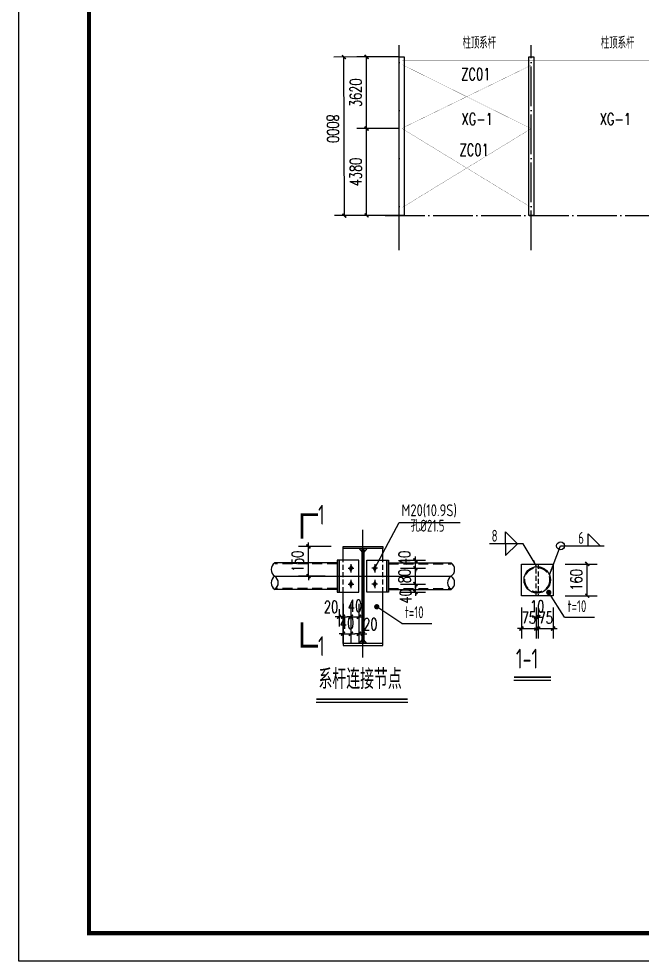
# Model space of a CAD drawing. Extents: x 180850 to 1399066, y 48356 to 327880.
# Drawn here: x 797005 to 828439, y 136382 to 183928 of the extents above; entities that cross this region are included whole.
import ezdxf
from ezdxf.enums import TextEntityAlignment as Align

# ---------------------------------------------------------------- set-up
doc = ezdxf.new("R2010")
doc.units = 0
doc.header["$LTSCALE"] = 1000
for name, pattern in [('DASH', [0.35, 0.25, -0.1]), ('DASHED', [0.75, 0.5, -0.25]), ('DOTE', [2.42, 2, -0.2, 0.02, -0.2])]:
    doc.linetypes.add(name, pattern=pattern)
for name, color, linetype in [('AXIS', 3, 'Continuous'), ('BOLT', 251, 'Continuous'), ('DOTE', 1, 'Continuous'), ('GL', 150, 'Continuous'), ('GZ', 50, 'Continuous'), ('NUM', 7, 'Continuous'), ('PUB_DIM', 3, 'Continuous'), ('PUB_TEXT', 7, 'Continuous'), ('PUB_TITLE', 4, 'Continuous'), ('PZ', 202, 'Continuous'), ('SC', 3, 'Continuous'), ('TEXT', 7, 'Continuous'), ('THIN', 7, 'Continuous'), ('WELD', 7, 'Continuous'), ('XG', 6, 'Continuous')]:
    doc.layers.add(name, color=color, linetype=linetype)
doc.styles.add('_TCH_DIM', font='SIMPLEX', dxfattribs={"bigfont": 'GBCBIG'})
doc.styles.add('_TCH_DIM_T3', font='SIMPLEX', dxfattribs={"width": 0.705882, "bigfont": 'GBCBIG'})
doc.styles.get("Standard").update_dxf_attribs({"font": 'gbenor.shx', "bigfont": 'gbcbig.shx'})
doc.styles.add('TSSD_Label', font='tssdeng.shx', dxfattribs={"width": 0.7, "bigfont": 'hztxt.shx'})
doc.styles.add('TSSD_Norm', font='tssdeng.shx', dxfattribs={"bigfont": 'hztxt.shx'})
doc.dimstyles.new('_TCH_ARCH&&200', dxfattribs={"dimtxt": 595, "dimasz": 200, "dimexe": 500, "dimexo": 600, "dimgap": 252.5, "dimtad": 1, "dimdec": 0, "dimzin": 0, "dimdsep": 46, "dimtxsty": '_TCH_DIM_T3', "dimblk": 'ARCHTICK', "dimcen": 0.09, "dimclrt": 7, "dimazin": 2, "dimtfac": 1, "dimtdec": 0, "dimtix": 1, "dimtmove": 2, "dimatfit": 3, "dimfxl": 1, "dimtolj": 1, "dimtzin": 0, "dimarcsym": 0})
doc.dimstyles.new('TCH-200-1', dxfattribs={"dimtxt": 595, "dimasz": 200, "dimexe": 500, "dimexo": 600, "dimgap": 252.5, "dimtad": 1, "dimdec": 0, "dimzin": 0, "dimdsep": 46, "dimtxsty": '_TCH_DIM_T3', "dimblk": 'ARCHTICK', "dimcen": 0.09, "dimclrd": 3, "dimclre": 3, "dimclrt": 7, "dimazin": 2, "dimtfac": 1, "dimtdec": 0, "dimtix": 1, "dimtmove": 2, "dimatfit": 3, "dimfxl": 1, "dimtolj": 1, "dimtzin": 0, "dimarcsym": 0})
doc.dimstyles.new('TSSD_LEADER_STYLE_300.0', dxfattribs={"dimtxt": 0.18, "dimasz": 300, "dimexe": 0.18, "dimexo": 0.0625, "dimgap": 0.09, "dimtad": 0, "dimtih": 1, "dimtoh": 1, "dimdec": 4, "dimzin": 0, "dimdsep": 46, "dimtxsty": 'Standard', "dimcen": 0.09, "dimadec": 0, "dimazin": 0, "dimtfac": 1, "dimtdec": 4, "dimtofl": 0, "dimtmove": 0, "dimatfit": 3, "dimfxl": 1, "dimtolj": 1, "dimtzin": 0, "dimarcsym": 0})

# ---------------------------------------------------------------- blocks, each defined once
blk = doc.blocks.new('_WELD004')
at = {"color": 0, "linetype": 'ByBlock'}
for p, q in [((0, 1), (1, 0)), ((0, 0), (0, 1))]:
    blk.add_line(p, q, dxfattribs=at)
blk = doc.blocks.new('_WELD003')
at = {"color": 0, "linetype": 'ByBlock'}
blk.add_circle((0, 0), 0.5, dxfattribs=at)
blk = doc.blocks.new('_ArchTick')
at = {"color": 0, "linetype": 'ByBlock', "const_width": 0.4}
blk.add_lwpolyline([(-0.5, -0.5), (0.5, 0.5)], dxfattribs=at)
blk = doc.blocks.new('*D1742')
at = {"layer": 'AXIS', "color": 3, "lineweight": -2, "transparency": 16777216}
for p, q in [((823199, 154220), (823199, 152661)), ((823949, 154220), (823949, 152661)), ((823199, 153161), (822999, 153161)), ((823199, 153161), (823949, 153161)), ((823949, 153161), (824149, 153161))]:
    blk.add_line(p, q, dxfattribs=at)
at = {"layer": 'Defpoints', "color": 0, "transparency": 16777216}
for p in [(823199, 154820), (823949, 154820), (823949, 153161)]:
    blk.add_point(p, dxfattribs=at)
at = {"layer": 'AXIS', "color": 3, "lineweight": -2, "transparency": 16777216, "xscale": 200, "yscale": 200, "zscale": 200}
blk.add_blockref('_ArchTick', (823199, 153161), dxfattribs=at)
at = {"layer": 'AXIS', "color": 3, "lineweight": -2, "transparency": 16777216, "xscale": 200, "yscale": 200, "zscale": 200, "rotation": 180}
blk.add_blockref('_ArchTick', (823949, 153161), dxfattribs=at)
at = {"layer": 'AXIS', "color": 7, "transparency": 16777216, "insert": (823574, 153711), "char_height": 595, "attachment_point": 5, "style": '_TCH_DIM_T3'}
blk.add_mtext('\\A1;75', dxfattribs=at)
blk = doc.blocks.new('*D1743')
at = {"layer": 'AXIS', "color": 3, "lineweight": -2, "transparency": 16777216}
for p, q in [((823099, 154220), (823099, 153238)), ((823199, 154220), (823199, 153238)), ((823099, 153738), (822899, 153738)), ((823099, 153738), (823199, 153738)), ((823199, 153738), (823399, 153738))]:
    blk.add_line(p, q, dxfattribs=at)
at = {"layer": 'Defpoints', "color": 0, "transparency": 16777216}
for p in [(823099, 154820), (823199, 154820), (823199, 153738)]:
    blk.add_point(p, dxfattribs=at)
at = {"layer": 'AXIS', "color": 3, "lineweight": -2, "transparency": 16777216, "xscale": 200, "yscale": 200, "zscale": 200}
blk.add_blockref('_ArchTick', (823099, 153738), dxfattribs=at)
at = {"layer": 'AXIS', "color": 3, "lineweight": -2, "transparency": 16777216, "xscale": 200, "yscale": 200, "zscale": 200, "rotation": 180}
blk.add_blockref('_ArchTick', (823199, 153738), dxfattribs=at)
at = {"layer": 'AXIS', "color": 7, "transparency": 16777216, "insert": (823149, 154288), "char_height": 595, "attachment_point": 5, "style": '_TCH_DIM_T3'}
blk.add_mtext('\\A1;10', dxfattribs=at)
blk = doc.blocks.new('*D1744')
at = {"layer": 'AXIS', "color": 3, "lineweight": -2, "transparency": 16777216}
for p, q in [((824549, 156420), (826170, 156420)), ((825670, 154820), (825670, 156420)), ((824552, 154820), (826170, 154820))]:
    blk.add_line(p, q, dxfattribs=at)
at = {"layer": 'Defpoints', "color": 0, "transparency": 16777216}
for p in [(823949, 156420), (825670, 156420), (823952, 154820)]:
    blk.add_point(p, dxfattribs=at)
at = {"layer": 'AXIS', "color": 3, "lineweight": -2, "transparency": 16777216, "xscale": 200, "yscale": 200, "zscale": 200}
for p, rotation in [((825670, 156420), 90), ((825670, 154820), 270)]:
    blk.add_blockref('_ArchTick', p, dxfattribs=dict(at, rotation=rotation))
at = {"layer": 'AXIS', "color": 7, "transparency": 16777216, "insert": (825120, 155620), "char_height": 595, "attachment_point": 5, "rotation": 90, "style": '_TCH_DIM_T3'}
blk.add_mtext('\\A1;160', dxfattribs=at)
blk = doc.blocks.new('*D1745')
at = {"layer": 'AXIS', "color": 3, "lineweight": -2, "transparency": 16777216}
for p, q in [((822349, 154220), (822349, 152661)), ((823099, 154220), (823099, 152661)), ((822349, 153161), (822149, 153161)), ((822349, 153161), (823099, 153161)), ((823099, 153161), (823299, 153161))]:
    blk.add_line(p, q, dxfattribs=at)
at = {"layer": 'Defpoints', "color": 0, "transparency": 16777216}
for p in [(822349, 154820), (823099, 154820), (823099, 153161)]:
    blk.add_point(p, dxfattribs=at)
at = {"layer": 'AXIS', "color": 3, "lineweight": -2, "transparency": 16777216, "xscale": 200, "yscale": 200, "zscale": 200}
blk.add_blockref('_ArchTick', (822349, 153161), dxfattribs=at)
at = {"layer": 'AXIS', "color": 3, "lineweight": -2, "transparency": 16777216, "xscale": 200, "yscale": 200, "zscale": 200, "rotation": 180}
blk.add_blockref('_ArchTick', (823099, 153161), dxfattribs=at)
at = {"layer": 'AXIS', "color": 7, "transparency": 16777216, "insert": (822724, 153711), "char_height": 595, "attachment_point": 5, "style": '_TCH_DIM_T3'}
blk.add_mtext('\\A1;75', dxfattribs=at)
blk = doc.blocks.new('*D1753')
at = {"layer": 'AXIS', "color": 3, "lineweight": -2, "transparency": 16777216}
for p, q in [((813155, 154142), (813155, 153261)), ((813355, 154407), (813355, 153261)), ((813155, 153761), (812955, 153761)), ((813355, 153761), (813155, 153761)), ((813355, 153761), (813555, 153761))]:
    blk.add_line(p, q, dxfattribs=at)
at = {"layer": 'Defpoints', "color": 0, "transparency": 16777216}
for p in [(813355, 155007), (813155, 154742), (813155, 153761)]:
    blk.add_point(p, dxfattribs=at)
at = {"layer": 'AXIS', "color": 3, "lineweight": -2, "transparency": 16777216, "xscale": 200, "yscale": 200, "zscale": 200}
blk.add_blockref('_ArchTick', (813155, 153761), dxfattribs=at)
at = {"layer": 'AXIS', "color": 3, "lineweight": -2, "transparency": 16777216, "xscale": 200, "yscale": 200, "zscale": 200, "rotation": 180}
blk.add_blockref('_ArchTick', (813355, 153761), dxfattribs=at)
at = {"layer": 'AXIS', "color": 7, "transparency": 16777216, "insert": (812750, 154261), "char_height": 595, "attachment_point": 5, "style": '_TCH_DIM_T3'}
blk.add_mtext('\\A1;20', dxfattribs=at)
blk = doc.blocks.new('*D1754')
at = {"layer": 'AXIS', "color": 3, "lineweight": -2, "transparency": 16777216}
for p, q in [((811612, 157307), (811612, 157507)), ((812755, 157307), (811112, 157307)), ((811612, 155807), (811612, 157307)), ((812455, 155807), (811112, 155807)), ((811612, 155807), (811612, 155607))]:
    blk.add_line(p, q, dxfattribs=at)
at = {"layer": 'Defpoints', "color": 0, "transparency": 16777216}
for p in [(811612, 157307), (813355, 157307), (813055, 155807)]:
    blk.add_point(p, dxfattribs=at)
at = {"layer": 'AXIS', "color": 3, "lineweight": -2, "transparency": 16777216, "xscale": 200, "yscale": 200, "zscale": 200}
for p, rotation in [((811612, 157307), 270), ((811612, 155807), 90)]:
    blk.add_blockref('_ArchTick', p, dxfattribs=dict(at, rotation=rotation))
at = {"layer": 'AXIS', "color": 7, "transparency": 16777216, "insert": (811062, 156557), "char_height": 595, "attachment_point": 5, "rotation": 90, "style": '_TCH_DIM_T3'}
blk.add_mtext('\\A1;150', dxfattribs=at)
blk = doc.blocks.new('*D1755')
at = {"layer": 'AXIS', "color": 3, "lineweight": -2, "transparency": 16777216}
for p, q in [((816255, 156207), (817505, 156207)), ((817005, 156207), (817005, 156407)), ((817005, 155407), (817005, 156207)), ((816255, 155407), (817505, 155407)), ((817005, 155407), (817005, 155207))]:
    blk.add_line(p, q, dxfattribs=at)
at = {"layer": 'Defpoints', "color": 0, "transparency": 16777216}
for p in [(815655, 156207), (817005, 156207), (815655, 155407)]:
    blk.add_point(p, dxfattribs=at)
at = {"layer": 'AXIS', "color": 3, "lineweight": -2, "transparency": 16777216, "xscale": 200, "yscale": 200, "zscale": 200}
for p, rotation in [((817005, 156207), 270), ((817005, 155407), 90)]:
    blk.add_blockref('_ArchTick', p, dxfattribs=dict(at, rotation=rotation))
at = {"layer": 'AXIS', "color": 7, "transparency": 16777216, "insert": (816455, 155807), "char_height": 595, "attachment_point": 5, "rotation": 90, "style": '_TCH_DIM_T3'}
blk.add_mtext('\\A1;80', dxfattribs=at)
blk = doc.blocks.new('*D1756')
at = {"layer": 'AXIS', "color": 3, "lineweight": -2, "transparency": 16777216}
for p, q in [((816255, 156607), (817505, 156607)), ((817005, 156607), (817005, 156807)), ((817005, 156207), (817005, 156607)), ((816255, 156207), (817505, 156207)), ((817005, 156207), (817005, 156007))]:
    blk.add_line(p, q, dxfattribs=at)
at = {"layer": 'Defpoints', "color": 0, "transparency": 16777216}
for p in [(815655, 156607), (817005, 156607), (815655, 156207)]:
    blk.add_point(p, dxfattribs=at)
at = {"layer": 'AXIS', "color": 3, "lineweight": -2, "transparency": 16777216, "xscale": 200, "yscale": 200, "zscale": 200}
for p, rotation in [((817005, 156607), 270), ((817005, 156207), 90)]:
    blk.add_blockref('_ArchTick', p, dxfattribs=dict(at, rotation=rotation))
at = {"layer": 'AXIS', "color": 7, "transparency": 16777216, "insert": (816447, 156723), "char_height": 595, "attachment_point": 5, "rotation": 90, "style": '_TCH_DIM_T3'}
blk.add_mtext('\\A1;40', dxfattribs=at)
blk = doc.blocks.new('*D1757')
at = {"layer": 'AXIS', "color": 3, "lineweight": -2, "transparency": 16777216}
for p, q in [((817005, 155407), (817005, 155607)), ((816255, 155407), (817505, 155407)), ((816255, 155007), (817505, 155007)), ((817005, 155007), (817005, 155407)), ((817005, 155007), (817005, 154807))]:
    blk.add_line(p, q, dxfattribs=at)
at = {"layer": 'Defpoints', "color": 0, "transparency": 16777216}
for p in [(815655, 155407), (815655, 155007), (817005, 155407)]:
    blk.add_point(p, dxfattribs=at)
at = {"layer": 'AXIS', "color": 3, "lineweight": -2, "transparency": 16777216, "xscale": 200, "yscale": 200, "zscale": 200}
for p, rotation in [((817005, 155407), 270), ((817005, 155007), 90)]:
    blk.add_blockref('_ArchTick', p, dxfattribs=dict(at, rotation=rotation))
at = {"layer": 'AXIS', "color": 7, "transparency": 16777216, "insert": (816508, 154791), "char_height": 595, "attachment_point": 5, "rotation": 90, "style": '_TCH_DIM_T3'}
blk.add_mtext('\\A1;40', dxfattribs=at)
blk = doc.blocks.new('*D1758')
at = {"layer": 'AXIS', "color": 3, "lineweight": -2, "transparency": 16777216}
for p, q in [((814155, 154407), (814155, 152403)), ((814355, 154407), (814355, 152403)), ((814155, 152903), (813955, 152903)), ((814155, 152903), (814355, 152903)), ((814355, 152903), (814555, 152903))]:
    blk.add_line(p, q, dxfattribs=at)
at = {"layer": 'Defpoints', "color": 0, "transparency": 16777216}
for p in [(814155, 155007), (814355, 155007), (814355, 152903)]:
    blk.add_point(p, dxfattribs=at)
at = {"layer": 'AXIS', "color": 3, "lineweight": -2, "transparency": 16777216, "xscale": 200, "yscale": 200, "zscale": 200}
blk.add_blockref('_ArchTick', (814155, 152903), dxfattribs=at)
at = {"layer": 'AXIS', "color": 3, "lineweight": -2, "transparency": 16777216, "xscale": 200, "yscale": 200, "zscale": 200, "rotation": 180}
blk.add_blockref('_ArchTick', (814355, 152903), dxfattribs=at)
at = {"layer": 'AXIS', "color": 7, "transparency": 16777216, "insert": (814729, 153387), "char_height": 595, "attachment_point": 5, "style": '_TCH_DIM_T3'}
blk.add_mtext('\\A1;20', dxfattribs=at)
blk = doc.blocks.new('*D1759')
at = {"layer": 'AXIS', "color": 3, "lineweight": -2, "transparency": 16777216}
for p, q in [((813755, 154407), (813755, 153261)), ((814155, 154407), (814155, 153261)), ((813755, 153761), (813555, 153761)), ((813755, 153761), (814155, 153761)), ((814155, 153761), (814355, 153761))]:
    blk.add_line(p, q, dxfattribs=at)
at = {"layer": 'Defpoints', "color": 0, "transparency": 16777216}
for p in [(813755, 155007), (814155, 155007), (814155, 153761)]:
    blk.add_point(p, dxfattribs=at)
at = {"layer": 'AXIS', "color": 3, "lineweight": -2, "transparency": 16777216, "xscale": 200, "yscale": 200, "zscale": 200}
blk.add_blockref('_ArchTick', (813755, 153761), dxfattribs=at)
at = {"layer": 'AXIS', "color": 3, "lineweight": -2, "transparency": 16777216, "xscale": 200, "yscale": 200, "zscale": 200, "rotation": 180}
blk.add_blockref('_ArchTick', (814155, 153761), dxfattribs=at)
at = {"layer": 'AXIS', "color": 7, "transparency": 16777216, "insert": (813955, 154311), "char_height": 595, "attachment_point": 5, "style": '_TCH_DIM_T3'}
blk.add_mtext('\\A1;40', dxfattribs=at)
blk = doc.blocks.new('*D1760')
at = {"layer": 'AXIS', "color": 3, "lineweight": -2, "transparency": 16777216}
for p, q in [((813355, 154407), (813355, 152403)), ((813755, 154407), (813755, 152403)), ((813355, 152903), (813155, 152903)), ((813355, 152903), (813755, 152903)), ((813755, 152903), (813955, 152903))]:
    blk.add_line(p, q, dxfattribs=at)
at = {"layer": 'Defpoints', "color": 0, "transparency": 16777216}
for p in [(813355, 155007), (813755, 155007), (813755, 152903)]:
    blk.add_point(p, dxfattribs=at)
at = {"layer": 'AXIS', "color": 3, "lineweight": -2, "transparency": 16777216, "xscale": 200, "yscale": 200, "zscale": 200}
blk.add_blockref('_ArchTick', (813355, 152903), dxfattribs=at)
at = {"layer": 'AXIS', "color": 3, "lineweight": -2, "transparency": 16777216, "xscale": 200, "yscale": 200, "zscale": 200, "rotation": 180}
blk.add_blockref('_ArchTick', (813755, 152903), dxfattribs=at)
at = {"layer": 'AXIS', "color": 7, "transparency": 16777216, "insert": (813555, 153453), "char_height": 595, "attachment_point": 5, "style": '_TCH_DIM_T3'}
blk.add_mtext('\\A1;40', dxfattribs=at)
blk = doc.blocks.new('*D1767')
at = {"layer": 'AXIS', "color": 0, "lineweight": -2, "transparency": 16777216}
for p, q in [((816137, 182007), (812898, 181997)), ((813423, 173999), (813398, 181999)), ((816162, 174007), (812923, 173997))]:
    blk.add_line(p, q, dxfattribs=at)
at = {"layer": 'Defpoints', "color": 0, "transparency": 16777216}
for p in [(813398, 181999), (816737, 182009), (816762, 174009)]:
    blk.add_point(p, dxfattribs=at)
at = {"layer": 'AXIS', "color": 0, "lineweight": -2, "transparency": 16777216, "xscale": 200, "yscale": 200, "zscale": 200}
for p, rotation in [((813398, 181999), 90.17904874766555), ((813423, 173999), 270.1790487476655)]:
    blk.add_blockref('_ArchTick', p, dxfattribs=dict(at, rotation=rotation))
at = {"layer": 'AXIS', "color": 7, "transparency": 16777216, "insert": (812848, 178389), "char_height": 595, "attachment_point": 5, "rotation": 270.179, "style": '_TCH_DIM_T3'}
blk.add_mtext('\\A1;8000', dxfattribs=at)
blk = doc.blocks.new('*D1768')
at = {"layer": 'AXIS', "color": 0, "lineweight": -2, "transparency": 16777216}
for p, q in [((816137, 178389), (814043, 178389)), ((814543, 174009), (814543, 178389)), ((816137, 174009), (814043, 174009))]:
    blk.add_line(p, q, dxfattribs=at)
at = {"layer": 'Defpoints', "color": 0, "transparency": 16777216}
for p in [(814543, 178389), (816737, 178389), (816737, 174009)]:
    blk.add_point(p, dxfattribs=at)
at = {"layer": 'AXIS', "color": 0, "lineweight": -2, "transparency": 16777216, "xscale": 200, "yscale": 200, "zscale": 200}
for p, rotation in [((814543, 178389), 90), ((814543, 174009), 270)]:
    blk.add_blockref('_ArchTick', p, dxfattribs=dict(at, rotation=rotation))
at = {"layer": 'AXIS', "color": 7, "transparency": 16777216, "insert": (813993, 176199), "char_height": 595, "attachment_point": 5, "rotation": 90, "style": '_TCH_DIM_T3'}
blk.add_mtext('\\A1;4380', dxfattribs=at)
blk = doc.blocks.new('*D1769')
at = {"layer": 'AXIS', "color": 0, "lineweight": -2, "transparency": 16777216}
for p, q in [((816137, 182009), (814043, 182009)), ((814543, 178389), (814543, 182009)), ((816137, 178389), (814043, 178389))]:
    blk.add_line(p, q, dxfattribs=at)
at = {"layer": 'Defpoints', "color": 0, "transparency": 16777216}
for p in [(814543, 182009), (816737, 182009), (816737, 178389)]:
    blk.add_point(p, dxfattribs=at)
at = {"layer": 'AXIS', "color": 0, "lineweight": -2, "transparency": 16777216, "xscale": 200, "yscale": 200, "zscale": 200}
for p, rotation in [((814543, 182009), 90), ((814543, 178389), 270)]:
    blk.add_blockref('_ArchTick', p, dxfattribs=dict(at, rotation=rotation))
at = {"layer": 'AXIS', "color": 7, "transparency": 16777216, "insert": (813993, 180199), "char_height": 595, "attachment_point": 5, "rotation": 90, "style": '_TCH_DIM_T3'}
blk.add_mtext('\\A1;3620', dxfattribs=at)

msp = doc.modelspace()

# ---------------------------------------------------------------- hatches: boundary and pattern name
at = {"layer": 'BOLT'}
for points in [[(813755.33, 156347.27), (813685.13, 156206.87), (813755.33, 156066.47), (813825.53, 156206.87)], [(814955.33, 156347.27), (815025.53, 156206.87), (814955.33, 156066.47), (814885.13, 156206.87)], [(813755.33, 155547.27), (813685.13, 155406.87), (813755.33, 155266.47), (813825.53, 155406.87)], [(814955.33, 155547.27), (815025.53, 155406.87), (814955.33, 155266.47), (814885.13, 155406.87)]]:
    msp.add_hatch(color=256, dxfattribs=at).paths.add_polyline_path(points)

# ---------------------------------------------------------------- linework, layer by layer
at = {"layer": 'AXIS'}
for p, q in [((814955.33, 156206.87), (816181.92, 158508.43)), ((816181.92, 158508.43), (819259.84, 158508.43)), ((824518.71, 153735.28), (823730.11, 154987.13)), ((816313.12, 153425.79), (815054.05, 154263.29)), ((824518.71, 153735.28), (826030.77, 153735.28)), ((816313.12, 153425.79), (817825.19, 153425.79))]:
    msp.add_line(p, q, dxfattribs=at)
at = {"layer": 'AXIS', "const_width": 133.33}
for points in [[(823663.44, 154987.13, 1), (823796.77, 154987.13, 1)], [(814987.39, 154263.29, 1), (815120.72, 154263.29, 1)]]:
    msp.add_lwpolyline(points, format="xyb", close=True, dxfattribs=at)
at = {"layer": 'BOLT'}
for p, q in [((813614.93, 156206.87), (813895.73, 156206.87)), ((813755.33, 156347.27), (813685.13, 156206.87)), ((813755.33, 156066.47), (813685.13, 156206.87)), ((813755.33, 156417.47), (813755.33, 155996.27)), ((813755.33, 156347.27), (813825.53, 156206.87)), ((813755.33, 156066.47), (813825.53, 156206.87)), ((815095.73, 156206.87), (814814.93, 156206.87)), ((814955.33, 156347.27), (814885.13, 156206.87)), ((814955.33, 156066.47), (814885.13, 156206.87)), ((814955.33, 156417.47), (814955.33, 155996.27)), ((814955.33, 156347.27), (815025.53, 156206.87)), ((814955.33, 156066.47), (815025.53, 156206.87)), ((813755.33, 155547.27), (813685.13, 155406.87)), ((813755.33, 155617.47), (813755.33, 155196.27)), ((813755.33, 155547.27), (813825.53, 155406.87)), ((814955.33, 155547.27), (814885.13, 155406.87)), ((814955.33, 155617.47), (814955.33, 155196.27)), ((814955.33, 155547.27), (815025.53, 155406.87)), ((813614.93, 155406.87), (813895.73, 155406.87)), ((813755.33, 155266.47), (813685.13, 155406.87)), ((813755.33, 155266.47), (813825.53, 155406.87)), ((815095.73, 155406.87), (814814.93, 155406.87)), ((814955.33, 155266.47), (814885.13, 155406.87)), ((814955.33, 155266.47), (815025.53, 155406.87))]:
    msp.add_line(p, q, dxfattribs=at)
at = {"layer": 'DOTE', "linetype": 'DOTE'}
for p, q in [((816192.76, 172259.34), (816192.76, 182598.6)), ((822842.76, 172259.34), (822842.76, 182598.6)), ((815487.11, 174009.34), (865564.76, 174009.34))]:
    msp.add_line(p, q, dxfattribs=at)
at = {"layer": 'DOTE'}
for p, q in [((814355.33, 151710.37), (814355.33, 158137.9)), ((809907.92, 155806.87), (818802.74, 155806.87))]:
    msp.add_line(p, q, dxfattribs=at)
at = {"layer": 'GL'}
for points in [[(813355.33, 157306.87), (815355.33, 157306.87), (815355.33, 157206.87), (813355.33, 157206.87)], [(814315.33, 157206.87), (814395.33, 157206.87), (814395.33, 152406.87), (814315.33, 152406.87)], [(813355.33, 152306.87), (815355.33, 152306.87), (815355.33, 152406.87), (813355.33, 152406.87)]]:
    msp.add_lwpolyline(points, close=True, dxfattribs=at)
at = {"layer": 'GZ'}
for points in [[(816192.76, 174009.34), (816192.76, 182009.34), (816442.76, 182009.34), (816442.76, 174009.34)], [(822720.76, 174009.34), (822720.76, 182009.34), (822970.76, 182009.34), (822970.76, 174009.34)]]:
    msp.add_lwpolyline(points, close=True, dxfattribs=at)
at = {"layer": 'NUM', "const_width": 75}
for points in [[(821975.17, 150714.1), (823836.9, 150714.1)], [(812004.02, 149603.35), (816619.88, 149603.35)]]:
    msp.add_lwpolyline(points, dxfattribs=at)
at = {"layer": 'NUM'}
for points in [[(821975.17, 150564.1), (823836.9, 150564.1)], [(812004.02, 149453.35), (816619.88, 149453.35)]]:
    msp.add_lwpolyline(points, dxfattribs=at)
at = {"layer": 'PUB_DIM', "const_width": 140}
for points in [[(811289.17, 157706.99), (811289.17, 158906.99), (812089.17, 158906.99)], [(811289.17, 153477.14), (811289.17, 152277.14), (812089.17, 152277.14)]]:
    msp.add_lwpolyline(points, dxfattribs=at)
at = {"layer": 'PUB_TITLE'}
msp.add_lwpolyline([(797005.45, 220381.89), (915934.63, 220381.89), (915934.63, 136381.97), (797005.45, 136381.97)], close=True, dxfattribs=at)
at = {"layer": 'PUB_TITLE', "const_width": 212.12}
msp.add_lwpolyline([(800540.8, 137796.11), (800540.8, 218967.75), (914520.49, 218967.75), (914520.49, 137796.11)], close=True, dxfattribs=at)
at = {"layer": 'PZ'}
for p, q in [((813355.33, 156606.87), (813355.33, 157206.87)), ((814160.68, 157206.87), (814315.33, 157023.9)), ((814549.98, 157206.87), (814395.33, 157023.9)), ((815355.33, 156606.87), (815355.33, 157206.87)), ((813355.33, 152406.87), (813355.33, 155006.87)), ((815355.33, 152406.87), (815355.33, 155006.87)), ((814160.68, 152406.87), (814315.33, 152589.84)), ((814549.98, 152406.87), (814395.33, 152589.84))]:
    msp.add_line(p, q, dxfattribs=at)
at = {"layer": 'PZ', "linetype": 'DASHED', "ltscale": 0.5}
for p, q in [((813355.33, 155006.87), (813355.33, 156606.87)), ((815355.33, 155006.87), (815355.33, 156606.87))]:
    msp.add_line(p, q, dxfattribs=at)
at = {"layer": 'PZ'}
for points in [[(813155.33, 156606.87), (813055.33, 156606.87), (813055.33, 155006.87), (813155.33, 155006.87)], [(814155.33, 156606.87), (813155.33, 156606.87), (813155.33, 155006.87), (814155.33, 155006.87)], [(814555.33, 156606.87), (815555.33, 156606.87), (815555.33, 155006.87), (814555.33, 155006.87)], [(815555.33, 156606.87), (815655.33, 156606.87), (815655.33, 155006.87), (815555.33, 155006.87)], [(822348.78, 156419.56), (823948.78, 156419.56), (823948.78, 154819.56), (822348.78, 154819.56)]]:
    msp.add_lwpolyline(points, close=True, dxfattribs=at)
at = {"layer": 'PZ', "linetype": 'DASHED', "ltscale": 0.5}
msp.add_lwpolyline([(823098.78, 156419.56), (823198.78, 156419.56), (823198.78, 154819.56), (823098.78, 154819.56)], close=True, dxfattribs=at)
at = {"layer": 'SC', "const_width": 10}
for points in [[(822849.17, 174409.69), (816337.03, 178389.34), (816551.93, 178517.09), (822842.76, 181586.42)], [(816342.76, 174409.69), (822839.76, 178389.34), (816350.2, 181610.03)]]:
    msp.add_lwpolyline(points, dxfattribs=at)
at = {"layer": 'WELD'}
for p, q in [((822437.84, 157444.53), (820746.58, 157444.53)), ((824327.89, 157337.26), (826522.18, 157337.26))]:
    msp.add_line(p, q, dxfattribs=at)
at = {"layer": 'XG'}
for p, q in [((813055.33, 156471.87), (809907.92, 156471.87)), ((815655.33, 156471.87), (818802.74, 156471.87)), ((813055.33, 155141.87), (809907.92, 155141.87)), ((815655.33, 155141.87), (818802.74, 155141.87))]:
    msp.add_line(p, q, dxfattribs=at)
at = {"layer": 'XG', "linetype": 'DASHED'}
for p, q in [((813055.33, 156431.87), (809907.92, 156431.87)), ((815655.33, 156431.87), (818802.74, 156431.87)), ((813055.33, 155181.87), (809907.92, 155181.87)), ((815655.33, 155181.87), (818802.74, 155181.87))]:
    msp.add_line(p, q, dxfattribs=at)
at = {"layer": 'XG', "linetype": 'DASH', "const_width": 10}
for points in [[(816342.76, 181809.34), (829842.76, 181809.34)], [(816467.76, 178389.34), (829842.76, 178389.34)]]:
    msp.add_lwpolyline(points, dxfattribs=at)
at = {"layer": 'XG'}
msp.add_circle((823148.78, 155619.56), 665, dxfattribs=at)
at = {"layer": 'XG', "linetype": 'DASHED'}
msp.add_circle((823148.78, 155619.56), 625, dxfattribs=at)
at = {"layer": 'XG'}
for centre, start, end in [((810122.95, 156139.37), 122.890409, 237.109591), ((818587.71, 156139.37), 302.890409, 57.109591), ((810122.95, 155474.37), 122.890409, 237.109591), ((809692.9, 155474.37), 302.890409, 57.109591), ((819017.76, 155474.37), 122.890409, 237.109591), ((818587.71, 155474.37), 302.890409, 57.109591)]:
    msp.add_arc(centre, 395.97, start, end, dxfattribs=at)

# ---------------------------------------------------------------- block references
at = {"layer": 'WELD'}
for name, p, xscale, yscale, zscale in [('_WELD004', (821546.58, 157444.53), 599.99985, 599.99985, 599.99985), ('_WELD004', (825722.18, 157337.26), 599.99985, 599.99985, 599.99985), ('_WELD003', (824327.89, 157337.26), 399.9999, 399.9999, 399.9999)]:
    msp.add_blockref(name, p, dxfattribs=dict(at, xscale=xscale, yscale=yscale, zscale=zscale))
at = {"layer": 'WELD', "xscale": -599.99985, "yscale": 599.99985, "zscale": 599.9998499999996, "rotation": 180}
msp.add_blockref('_WELD004', (821546.58, 157444.53), dxfattribs=at)

# ---------------------------------------------------------------- texts
at = {"layer": 'PUB_TEXT', "style": '_TCH_DIM', "width": 0.705882}
for s, p in [('柱顶系杆', (819380.03, 182423.01)), ('柱顶系杆', (826357.39, 182423.01)), ('ZC01', (819314.44, 180837.41)), ('XG-1', (819328.74, 178573.2)), ('XG-1', (826297.79, 178573.2)), ('ZC01', (819231.68, 177015.55))]:
    msp.add_text(s, height=600, dxfattribs=at).set_placement(p)
at = {"layer": 'TEXT', "style": 'TSSD_Label', "width": 0.7}
for p in [(812261.28, 158906.99), (812261.28, 152277.14)]:
    msp.add_text('1', height=1000, dxfattribs=at).set_placement(p, align=Align.MIDDLE_CENTER)
msp.add_text('孔%%c21.5', height=600, dxfattribs=at).set_placement((818471.86, 157873.49), align=Align.BOTTOM_RIGHT)
for s, p in [('8', (820846.58, 157544.53)), ('6', (825212.18, 157437.26))]:
    msp.add_text(s, height=600, dxfattribs=at).set_placement(p)
for s, height, p in [('t=10', 600, (824675.02, 153815.29)), ('t=10', 600, (816469.44, 153505.8)), ('1-1', 1000, (822072.1, 150843.33)), ('系杆连接节点', 1000, (812115.63, 149813.35))]:
    msp.add_text(s, height=height, dxfattribs=at).set_placement(p, align=Align.BOTTOM_LEFT)
at = {"layer": 'THIN', "style": 'TSSD_Norm', "width": 0.8}
msp.add_text('M20(10.9S)', height=600, dxfattribs=at).set_placement((819095.47, 158652.19), align=Align.BOTTOM_RIGHT)

# ---------------------------------------------------------------- dimensions: what is measured, and where the dimension line sits
at = {"layer": 'AXIS'}
dim = msp.add_linear_dim(base=(813398.1, 181998.9), p1=(816762.11, 174009.34), p2=(816737.11, 182009.34), angle=90.179049, dimstyle='_TCH_ARCH&&200', dxfattribs=at)
dim.commit()
dim.dimension.update_dxf_attribs({"geometry": '*D1767', "text_midpoint": (812848.07, 178389.34), "dimtype": 161})
for p1, p2, picture, middle in [((816737.11, 178389.34), (816737.11, 182009.34), '*D1769', (813993.36, 180199.34)), ((816737.11, 174009.34), (816737.11, 178389.34), '*D1768', (813993.36, 176199.34))]:
    dim = msp.add_aligned_dim(p1=p1, p2=p2, distance=2193.75, dimstyle='_TCH_ARCH&&200', dxfattribs=at)
    dim.commit()
    dim.dimension.update_dxf_attribs({"geometry": picture, "text_midpoint": middle})
for base, p1, p2, text, picture, middle in [((811611.82, 157306.87), (813055.33, 155806.87), (813355.33, 157306.87), '150', '*D1754', (811061.82, 156556.87)), ((825669.76, 156419.56), (823952.26, 154819.56), (823948.78, 156419.56), '160', '*D1744', (825119.76, 155619.56)), ((817005.17, 156206.87), (815655.33, 155406.87), (815655.33, 156206.87), '80', '*D1755', (816455.17, 155806.87))]:
    dim = msp.add_linear_dim(base=base, p1=p1, p2=p2, angle=90, text=text, dimstyle='TCH-200-1', dxfattribs=at)
    dim.commit()
    dim.dimension.update_dxf_attribs({"geometry": picture, "text_midpoint": middle})
for base, p1, p2, picture, middle in [((817005.17, 156606.87), (815655.33, 156206.87), (815655.33, 156606.87), '*D1756', (816447.4, 156723.23)), ((817005.17, 155406.87), (815655.33, 155006.87), (815655.33, 155406.87), '*D1757', (816508.44, 154791.33))]:
    dim = msp.add_linear_dim(base=base, p1=p1, p2=p2, angle=90, text='40', dimstyle='TCH-200-1', dxfattribs=at)
    dim.commit()
    dim.dimension.update_dxf_attribs({"geometry": picture, "text_midpoint": middle, "dimtype": 160})
for base, p1, p2, picture, middle in [((813155.33, 153760.79), (813355.33, 155006.87), (813155.33, 154742.25), '*D1753', (812750.06, 154260.79)), ((814355.33, 152902.97), (814155.33, 155006.87), (814355.33, 155006.87), '*D1758', (814729.2, 153387.1))]:
    dim = msp.add_linear_dim(base=base, p1=p1, p2=p2, text='20', dimstyle='TCH-200-1', dxfattribs=at)
    dim.commit()
    dim.dimension.update_dxf_attribs({"geometry": picture, "text_midpoint": middle, "dimtype": 160})
for base, p1, p2, text, picture, middle in [((813755.33, 152902.97), (813355.33, 155006.87), (813755.33, 155006.87), '40', '*D1760', (813555.33, 153452.97)), ((814155.33, 153760.79), (813755.33, 155006.87), (814155.33, 155006.87), '40', '*D1759', (813955.33, 154310.79)), ((823098.78, 153161.32), (822348.78, 154819.56), (823098.78, 154819.56), '75', '*D1745', (822723.78, 153711.32)), ((823198.78, 153738), (823098.78, 154819.56), (823198.78, 154819.56), '10', '*D1743', (823148.78, 154288)), ((823948.78, 153161.32), (823198.78, 154819.56), (823948.78, 154819.56), '75', '*D1742', (823573.78, 153711.32))]:
    dim = msp.add_linear_dim(base=base, p1=p1, p2=p2, text=text, dimstyle='TCH-200-1', dxfattribs=at)
    dim.commit()
    dim.dimension.update_dxf_attribs({"geometry": picture, "text_midpoint": middle})

# ---------------------------------------------------------------- leaders
at = {"layer": 'WELD'}
for points in [[(823098.78, 156352.88), (822437.84, 157444.53)], [(823762.14, 155876.5), (824327.89, 157337.26)]]:
    msp.add_leader(points, dimstyle='TSSD_LEADER_STYLE_300.0', dxfattribs=at)

doc.saveas('drawing.dxf')
